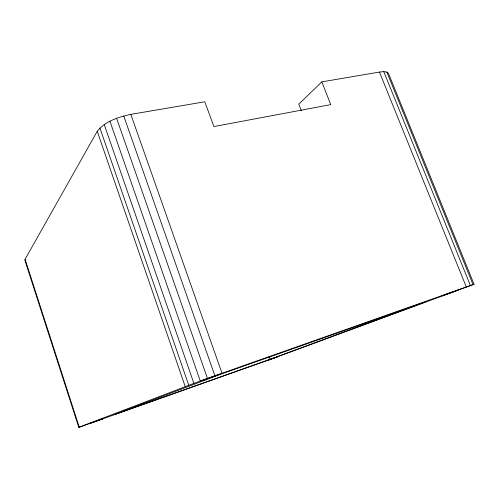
<?xml version="1.0" encoding="UTF-8"?>
<svg xmlns="http://www.w3.org/2000/svg" width="499" height="499" viewBox="0 0 499 499"><rect width="100%" height="100%" fill="white"/><g stroke="black" fill="none" stroke-linecap="round" stroke-linejoin="round"><path stroke-width="0.75" d="M273.402 358.257L474.05 284.255L388.447 73.297L386.85 72.074L383.781 71.65L379.446 72.062L321.818 81.867L330.743 104.64L213.909 126.559L204.796 101.777L130.813 114.365C118.631 117.072 105.245 121.082 97.243 131.287L25.087 259.274L24.95 260.441L78.773 427.35L278.174 356.579L273.096 358.432M321.818 81.867L298.782 104.141L301.29 110.641M78.773 427.35L200.261 380.955L474.05 284.255M119.748 412.53L113.953 414.725L270.171 359.286L424.942 302.107L219.741 374.581L121.195 411.981M272.735 358.5L267.664 360.347L271.737 358.918M386.85 72.074L473.027 284.573M383.781 71.65L470.382 285.478M379.446 72.062L466.272 286.919M269.111 356.361L270.171 359.286M130.813 114.365L221.993 373.19M123.752 115.955L214.876 375.71M116.616 118.313L207.441 378.367M109.948 121.263L200.261 380.955M104.241 124.575L193.862 383.276M99.906 128L188.722 385.172M97.243 131.287L185.191 386.5M25.087 259.274L79.241 427.156M219.909 374.194L201.758 380.706L219.909 374.194M442.208 295.82L457.976 290.15L442.208 295.82M91.099 423.015L102.975 418.786L91.099 423.015"/></g></svg>
